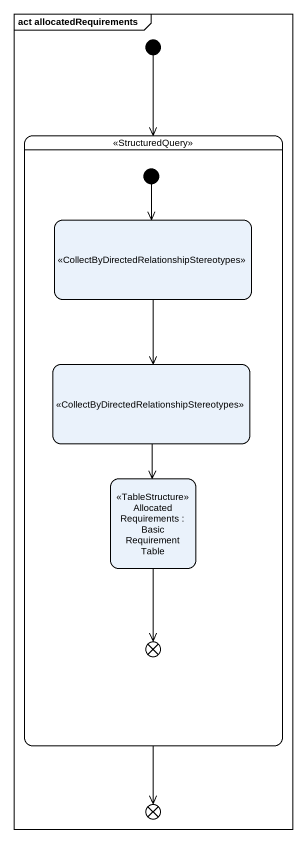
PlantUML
@startuml
mainframe act allocatedRequirements
hide empty description
state " " as state1 <<StructuredQuery>> {
  state " " as state2 <<CollectByDirectedRelationshipStereotypes>>
  state " " as state3 <<CollectByDirectedRelationshipStereotypes>>
  state "Allocated Requirements : Basic Requirement Table" as Allocated_Requirements <<TableStructure>>
  state flowfinal1 <<end>>
  [*] --> state2
}
state flowfinal2 <<end>>
[*] --> state1
state1 --> flowfinal2
state2 --> state3
state3 --> Allocated_Requirements
Allocated_Requirements --> flowfinal1
@enduml
